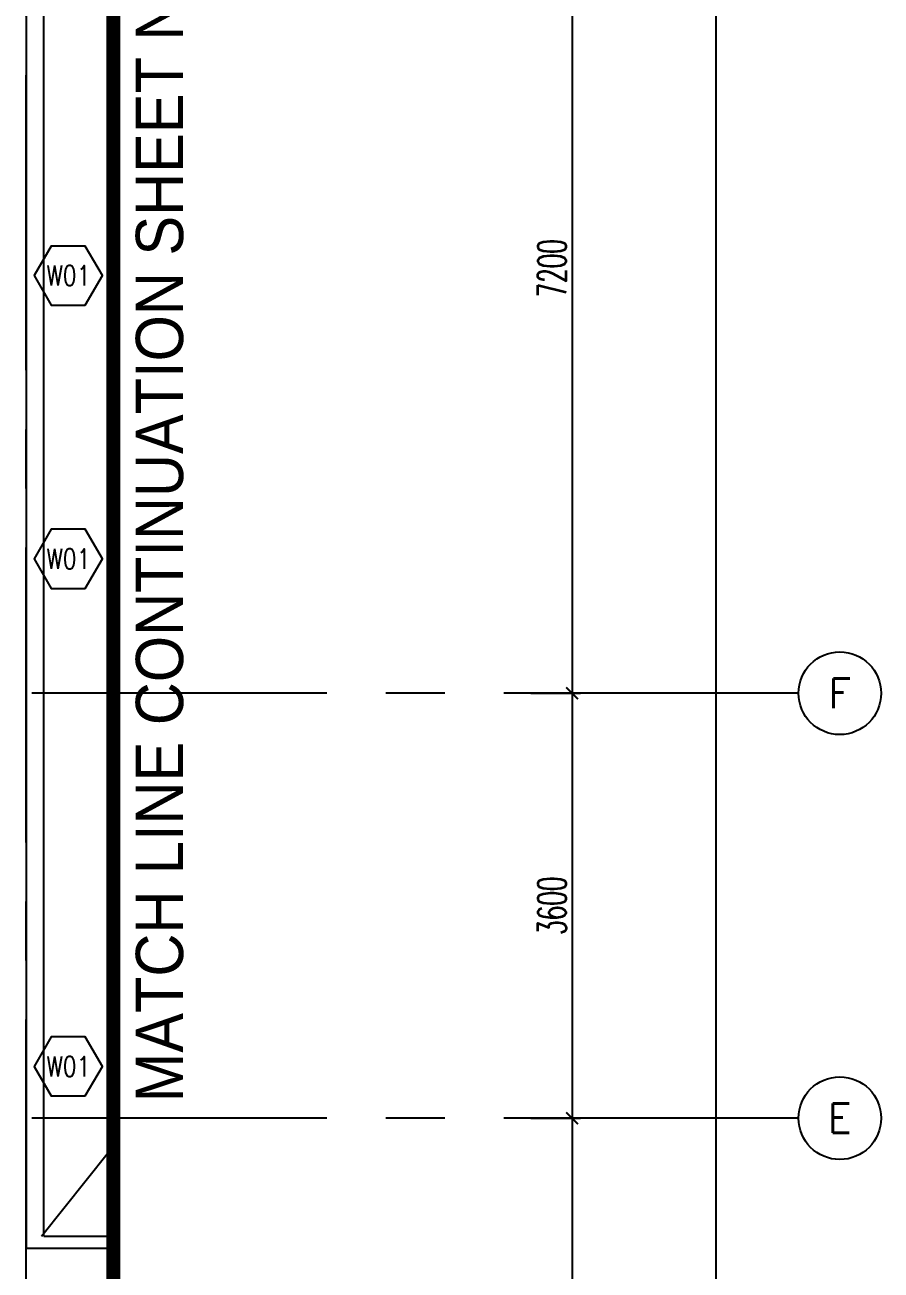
# Model space of a CAD drawing. Extents: x 275967.8 to 276060, y 57291.9 to 57371.4.
# Drawn here: x 276052.79 to 276060.05, y 57308.28 to 57318.82 of the extents above; entities that cross this region are included whole.
import ezdxf
from ezdxf.enums import TextEntityAlignment as Align

# ---------------------------------------------------------------- set-up
doc = ezdxf.new("R2010")
doc.units = 0
doc.header["$MEASUREMENT"] = 0
doc.header["$PDMODE"] = 34
doc.linetypes.add('CENTER2', pattern=[1.125, 0.75, -0.125, 0.125, -0.125])
doc.linetypes.add('CENTERX2', pattern=[4, 2.5, -0.5, 0.5, -0.5])
doc.layers.get('0').update_dxf_attribs({"linetype": 'CONTINUOUS'})
doc.layers.get('DEFPOINTS').update_dxf_attribs({"linetype": 'CONTINUOUS'})
for name, color, linetype in [('AX-CR', 2, 'CONTINUOUS'), ('AX-DIM', 4, 'CONTINUOUS'), ('AX-TXT', 2, 'CONTINUOUS'), ('AXES', 11, 'CENTERX2'), ('ELEV', 2, 'CONTINUOUS'), ('ROOF', 7, 'CONTINUOUS'), ('SHAFT', 3, 'CONTINUOUS'), ('TXT1', 2, 'CONTINUOUS'), ('WIN-BOX', 4, 'CONTINUOUS'), ('WIN-NO', 5, 'CONTINUOUS')]:
    doc.layers.add(name, color=color, linetype=linetype)
doc.styles.add('ROMANS', font='ROMANS.shx', dxfattribs={"width": 0.6})
doc.styles.add('TTXT', font='swisse.ttf', dxfattribs={"width": 0.6})
doc.dimstyles.new('STANDARD in', dxfattribs={"dimtxt": 0.24, "dimasz": 0.1, "dimexe": 0.07, "dimexo": 0.05, "dimgap": 0.05, "dimtad": 1, "dimdec": 0, "dimlfac": 1000, "dimzin": 0, "dimdsep": 46, "dimtxsty": 'ROMANS', "dimblk": 'ARCHTICK', "dimcen": 0.05, "dimdle": 0.05, "dimclrd": 4, "dimclre": 4, "dimclrt": 2, "dimadec": 0, "dimazin": 0, "dimtfac": 1, "dimtdec": 0, "dimtmove": 2, "dimatfit": 3, "dimfxl": 0, "dimtolj": 1, "dimtzin": 0, "dimarcsym": 0})

# ---------------------------------------------------------------- blocks, each defined once
blk = doc.blocks.new('WW1')
at = {"layer": 'WIN-BOX'}
blk.add_lwpolyline([(144, -250), (289, 0), (144, 250), (-144, 250), (-289, 0), (-144, -250)], close=True, dxfattribs=at)
at = {"layer": 'WIN-NO', "style": 'ROMANS', "width": 0.8}
blk.add_attdef('W00', text='', height=170, dxfattribs=at).set_placement((0, 0), align=Align.MIDDLE)
blk = doc.blocks.new('_ARCHTICK')
at = {"color": 0, "linetype": 'ByBlock', "const_width": 0.15}
blk.add_lwpolyline([(-0.5, -0.5), (0.5, 0.5)], dxfattribs=at)
blk = doc.blocks.new('*D152')
at = {"layer": 'AX-DIM', "color": 4, "lineweight": -2, "ltscale": 0.3}
for p, q in [((276056.803, 57357.833), (276058.715, 57357.833)), ((276058.645, 57357.883), (276058.645, 57298.463)), ((276054.365, 57298.513), (276058.715, 57298.513))]:
    blk.add_line(p, q, dxfattribs=at)
at = {"layer": 'DEFPOINTS', "color": 0, "ltscale": 0.3}
for p in [(276056.753, 57357.833), (276054.315, 57298.513), (276058.645, 57298.513)]:
    blk.add_point(p, dxfattribs=at)
at = {"layer": 'AX-DIM', "color": 4, "lineweight": -2, "ltscale": 0.3, "xscale": 0.1, "yscale": 0.1, "zscale": 0.1}
for p, rotation in [((276058.645, 57357.833), 90), ((276058.645, 57298.513), 270)]:
    blk.add_blockref('_ARCHTICK', p, dxfattribs=dict(at, rotation=rotation))
at = {"layer": 'AX-DIM', "color": 2, "ltscale": 0.3, "insert": (276058.475, 57328.173), "char_height": 0.24, "attachment_point": 5, "rotation": 90, "style": 'ROMANS'}
blk.add_mtext('\\A1;59320', dxfattribs=at)
blk = doc.blocks.new('*D146')
at = {"layer": 'AX-DIM', "color": 4, "lineweight": -2, "ltscale": 0.3}
for p, q in [((276057.075, 57320.363), (276057.495, 57320.363)), ((276057.425, 57320.413), (276057.425, 57313.113)), ((276057.075, 57313.163), (276057.495, 57313.163))]:
    blk.add_line(p, q, dxfattribs=at)
at = {"layer": 'DEFPOINTS', "color": 0, "ltscale": 0.3}
for p in [(276057.025, 57320.363), (276057.025, 57313.163), (276057.425, 57313.163)]:
    blk.add_point(p, dxfattribs=at)
at = {"layer": 'AX-DIM', "color": 4, "lineweight": -2, "ltscale": 0.3, "xscale": 0.1, "yscale": 0.1, "zscale": 0.1}
for p, rotation in [((276057.425, 57320.363), 90), ((276057.425, 57313.163), 270)]:
    blk.add_blockref('_ARCHTICK', p, dxfattribs=dict(at, rotation=rotation))
at = {"layer": 'AX-DIM', "color": 2, "ltscale": 0.3, "insert": (276057.255, 57316.763), "char_height": 0.24, "attachment_point": 5, "rotation": 90, "style": 'ROMANS'}
blk.add_mtext('\\A1;7200', dxfattribs=at)
blk = doc.blocks.new('AXR')
at = {"layer": 'AX-CR'}
blk.add_circle((350, 0), 350, dxfattribs=at)
at = {"layer": 'AX-TXT', "style": 'ROMANS'}
blk.add_attdef('AX', text='', height=250, dxfattribs=at).set_placement((350, 0), align=Align.MIDDLE)
blk = doc.blocks.new('*D145')
at = {"layer": 'AX-DIM', "color": 4, "lineweight": -2, "ltscale": 0.3}
for p, q in [((276057.075, 57313.163), (276057.495, 57313.163)), ((276057.425, 57313.213), (276057.425, 57309.513)), ((276057.075, 57309.563), (276057.495, 57309.563))]:
    blk.add_line(p, q, dxfattribs=at)
at = {"layer": 'DEFPOINTS', "color": 0, "ltscale": 0.3}
for p in [(276057.025, 57313.163), (276057.025, 57309.563), (276057.425, 57309.563)]:
    blk.add_point(p, dxfattribs=at)
at = {"layer": 'AX-DIM', "color": 4, "lineweight": -2, "ltscale": 0.3, "xscale": 0.1, "yscale": 0.1, "zscale": 0.1}
for p, rotation in [((276057.425, 57313.163), 90), ((276057.425, 57309.563), 270)]:
    blk.add_blockref('_ARCHTICK', p, dxfattribs=dict(at, rotation=rotation))
at = {"layer": 'AX-DIM', "color": 2, "ltscale": 0.3, "insert": (276057.255, 57311.363), "char_height": 0.24, "attachment_point": 5, "rotation": 90, "style": 'ROMANS'}
blk.add_mtext('\\A1;3600', dxfattribs=at)
blk = doc.blocks.new('*D144')
at = {"layer": 'AX-DIM', "color": 4, "lineweight": -2, "ltscale": 0.3}
for p, q in [((276057.425, 57309.613), (276057.425, 57305.913)), ((276057.075, 57309.563), (276057.495, 57309.563)), ((276057.075, 57305.963), (276057.495, 57305.963))]:
    blk.add_line(p, q, dxfattribs=at)
at = {"layer": 'DEFPOINTS', "color": 0, "ltscale": 0.3}
for p in [(276057.025, 57309.563), (276057.025, 57305.963), (276057.425, 57305.963)]:
    blk.add_point(p, dxfattribs=at)
at = {"layer": 'AX-DIM', "color": 4, "lineweight": -2, "ltscale": 0.3, "xscale": 0.1, "yscale": 0.1, "zscale": 0.1}
for p, rotation in [((276057.425, 57309.563), 90), ((276057.425, 57305.963), 270)]:
    blk.add_blockref('_ARCHTICK', p, dxfattribs=dict(at, rotation=rotation))
at = {"layer": 'AX-DIM', "color": 2, "ltscale": 0.3, "insert": (276057.255, 57307.763), "char_height": 0.24, "attachment_point": 5, "rotation": 90, "style": 'ROMANS'}
blk.add_mtext('\\A1;3600', dxfattribs=at)

msp = doc.modelspace()

# ---------------------------------------------------------------- linework, layer by layer
at = {"layer": 'AXES'}
for p, q in [((276052.7955, 57291.8986), (276052.7955, 57370.3613)), ((276059.3451, 57313.1629), (276052.5255, 57313.1629)), ((276059.3451, 57309.5629), (276052.5255, 57309.5629))]:
    msp.add_line(p, q, dxfattribs=at)
at = {"layer": 'ELEV', "linetype": 'CENTER2', "const_width": 0.12}
msp.add_lwpolyline([(276053.5351, 57296.8068), (276053.5351, 57360.645)], dxfattribs=at)
at = {"layer": 'ROOF'}
for p, q in [((276052.7955, 57320.1129), (276052.7955, 57308.4629)), ((276052.9455, 57308.5629), (276052.9455, 57320.0129)), ((276052.9455, 57308.5629), (276053.4947, 57308.5629)), ((276052.7955, 57308.4629), (276053.4947, 57308.4629))]:
    msp.add_line(p, q, dxfattribs=at)
at = {"layer": 'SHAFT'}
msp.add_line((276052.9255, 57308.5629), (276053.4947, 57309.2752), dxfattribs=at)

# ---------------------------------------------------------------- block references
at = {"layer": 'AXES', "xscale": 0.001, "yscale": 0.001, "zscale": 0.001}
for p, values in [((276059.3451, 57313.1629), {'AX': 'F'}), ((276059.3451, 57309.5629), {'AX': 'E'})]:
    msp.add_blockref('AXR', p, dxfattribs=at).add_auto_attribs(values)
at = {"layer": 'WIN-NO', "xscale": 0.001, "yscale": 0.001, "zscale": 0.001}
for p in [(276053.1537, 57316.7016), (276053.1537, 57314.3016), (276053.1537, 57310.0016)]:
    msp.add_blockref('WW1', p, dxfattribs=at).add_auto_attribs({'W00': 'W01'})

# ---------------------------------------------------------------- texts
at = {"layer": 'TXT1', "color": 6, "style": 'TTXT', "width": 0.9}
msp.add_text('MATCH LINE CONTINUATION SHEET No. MH.AR.006', height=0.401182, rotation=90, dxfattribs=at).set_placement((276054.1273, 57309.6977))

# ---------------------------------------------------------------- dimensions: what is measured, and where the dimension line sits
at = {"layer": 'AX-DIM'}
for base, p1, p2, picture, middle in [((276058.6451, 57298.5129), (276056.7529, 57357.8329), (276054.3153, 57298.5129), '*D152', (276058.4751, 57328.1729)), ((276057.4253, 57313.1629), (276057.0253, 57320.3629), (276057.0253, 57313.1629), '*D146', (276057.2553, 57316.7629)), ((276057.4253, 57309.5629), (276057.0253, 57313.1629), (276057.0253, 57309.5629), '*D145', (276057.2553, 57311.3629)), ((276057.4253, 57305.9629), (276057.0253, 57309.5629), (276057.0253, 57305.9629), '*D144', (276057.2553, 57307.7629))]:
    dim = msp.add_linear_dim(base=base, p1=p1, p2=p2, angle=270, dimstyle='STANDARD in', dxfattribs=at)
    dim.commit()
    dim.dimension.update_dxf_attribs({"geometry": picture, "text_midpoint": middle})

doc.saveas('drawing.dxf')
